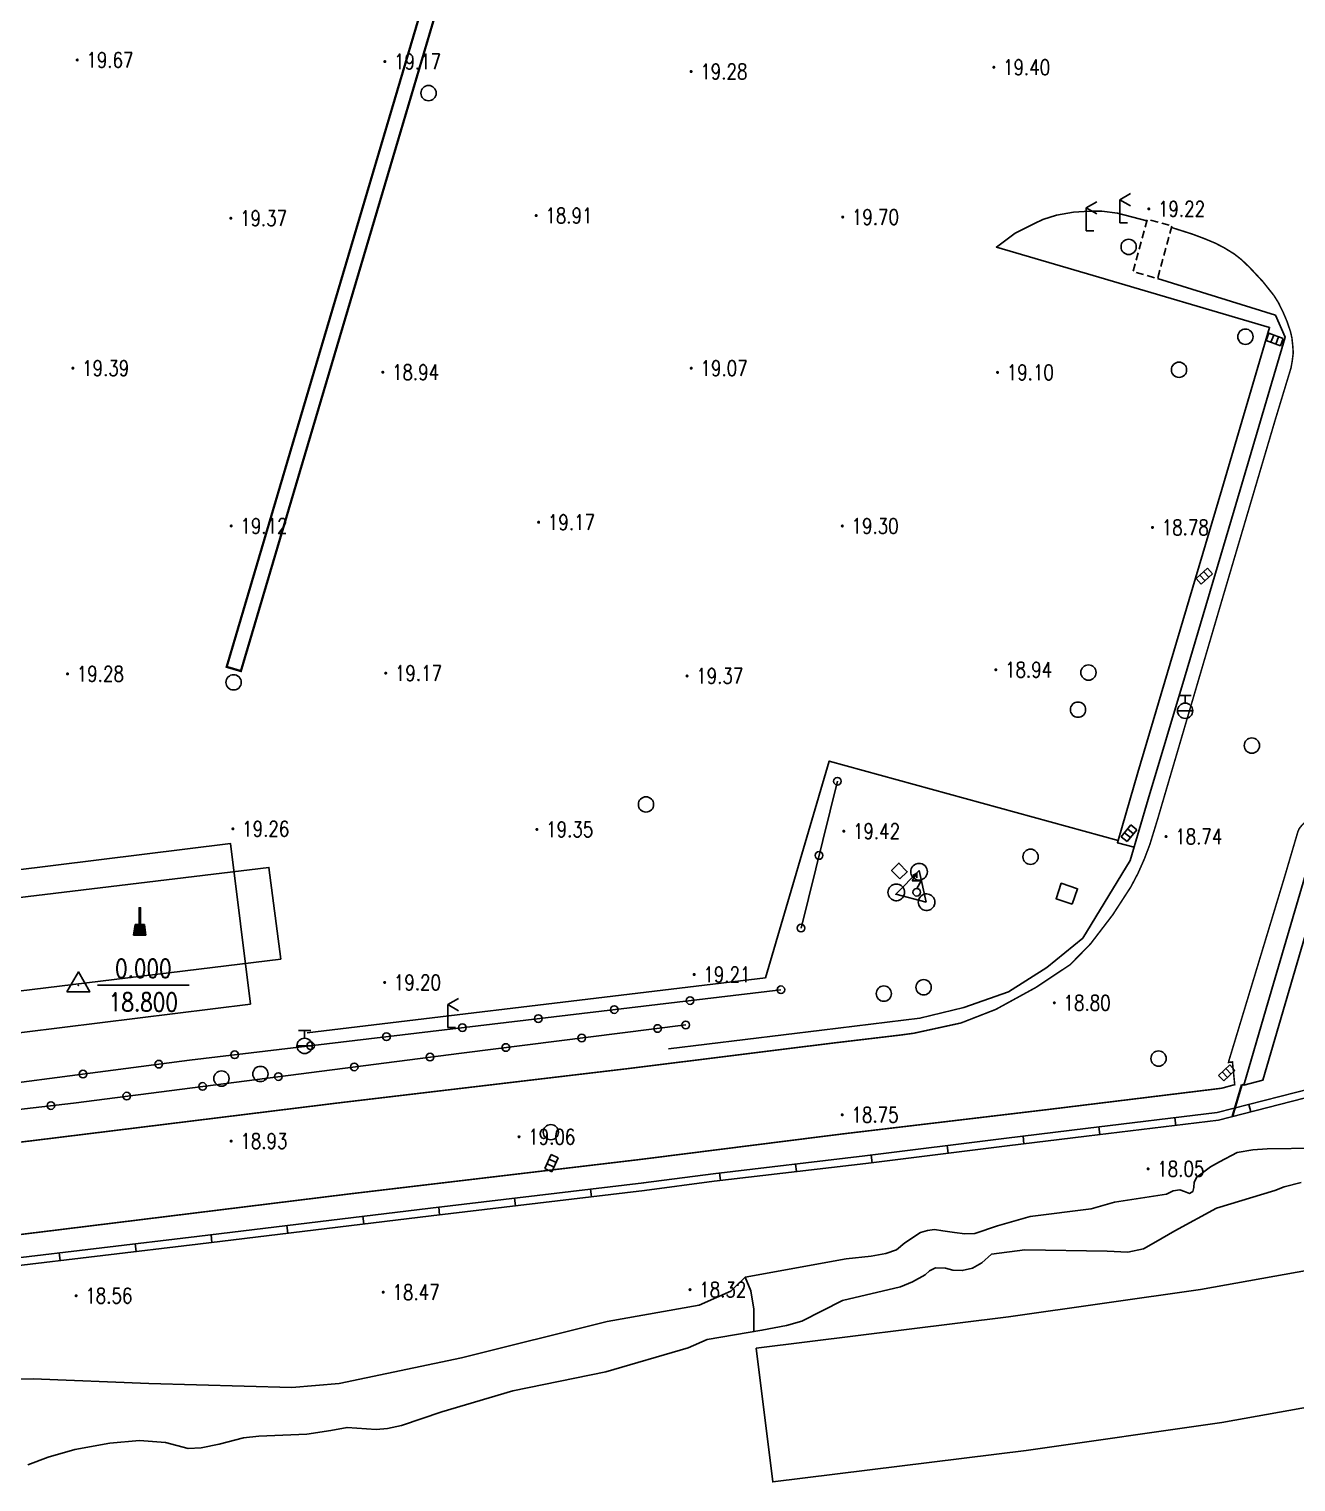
# Model space of a CAD drawing. Extents: x 404846 to 408477, y 3390929 to 3392894.
# Drawn here: x 407888.1 to 407971, y 3391121.9 to 3391216.9 of the extents above; entities that cross this region are included whole.
import ezdxf
from ezdxf.enums import TextEntityAlignment as Align

# ---------------------------------------------------------------- set-up
doc = ezdxf.new("R2010")
doc.units = 0
doc.header["$LTSCALE"] = 0.5
doc.header["$PDSIZE"] = 0.2
doc.linetypes.add('X1', pattern=[5, 4, -1])
doc.linetypes.add('X32', pattern=[1.5, 1, -0.5])
doc.layers.get('0').update_dxf_attribs({"linetype": 'CONTINUOUS'})
doc.layers.add('ASSIST', color=7, linetype='CONTINUOUS', plot=False)
for name, color, linetype in [('DLDW', 11, 'CONTINUOUS'), ('DLSS', 4, 'CONTINUOUS'), ('DMTZ', 3, 'CONTINUOUS'), ('FZTZ', 7, 'CONTINUOUS'), ('GCD', 1, 'CONTINUOUS'), ('GXYZ', 2, 'CONTINUOUS'), ('JMD', 6, 'CONTINUOUS'), ('KZD', 1, 'CONTINUOUS'), ('SXSS', 5, 'CONTINUOUS'), ('ZBTZ', 3, 'CONTINUOUS')]:
    doc.layers.add(name, color=color, linetype=linetype)
doc.styles.add('HZ', font='rs.shx', dxfattribs={"width": 0.8, "bigfont": 'hztxt.shx'})
doc.linetypes.add('10411', pattern='A,2,[150,AAA.SHX,S=1,R=0,X=0,Y=1],2,[151,AAA.SHX,S=1,R=0,X=0,Y=3],1e-11', length=4)
doc.linetypes.add('10421', pattern='A,2,[150,AAA.SHX,S=0.5,R=0,X=0,Y=0.5],1e-11', length=2)
doc.linetypes.add('10422', pattern='A,0.75,[150,AAA.SHX,S=0.5,R=0,X=0,Y=0.5],1.5,[177,AAA.SHX,S=1,R=0,X=0,Y=0.4],0.75', length=3)
doc.linetypes.add('1161', pattern='A,0,[149,AAA.SHX,S=0.15,R=0,X=0,Y=0],-1.6', length=1.6)
doc.linetypes.add('443', pattern='A,5,[169,AAA.SHX,S=0.83,R=0,X=0,Y=0],5', length=10)
doc.linetypes.add('444', pattern='A,4.5,[145,AAA.SHX,S=1,R=0,X=0,Y=1],4.5,-0.5,[146,AAA.SHX,S=1,R=0,X=0,Y=0],-0.5', length=10)

# ---------------------------------------------------------------- blocks, each defined once
blk = doc.blocks.new('*U34')
at = {"linetype": 'Continuous'}
for points in [[(0, 2.5), (0.1, 3.6), (-0.1, 3.6)], [(0, 2.5), (-0.1, 3.6), (-0.1, 1.4)], [(0, 2.5), (-0.1, 1.4), (0.1, 1.4)], [(0, 2.5), (0.1, 1.4), (0.1, 3.6)]]:
    blk.add_solid(points, dxfattribs=at)
blk = doc.blocks.new('*U33')
at = {"linetype": 'Continuous'}
for points in [[(0.1, 0.7), (-0.6, 1.4), (-0.8, 0)], [(0.1, 0.7), (-0.8, 0), (0.8, 0)], [(0.1, 0.7), (0.6, 1.4), (-0.6, 1.4)], [(0.1, 0.7), (0.8, 0), (0.6, 1.4)]]:
    blk.add_solid(points, dxfattribs=at)
blk = doc.blocks.new('gc017')
for p, q in [((1.98, 1.05), (1.78, -0.35)), ((1.98, 1.05), (3.18, 1.05)), ((3.18, 1.05), (3.38, -0.35)), ((1.78, -0.35), (3.38, -0.35))]:
    blk.add_line(p, q)
blk.add_lwpolyline([(2.48, 1.05), (2.68, 1.05), (2.68, 3.25), (2.48, 3.25)], close=True)
at = {"linetype": 'Continuous'}
for name in ['*U34', '*U33']:
    blk.add_blockref(name, (2.58, -0.35), dxfattribs=at)
blk = doc.blocks.new('gc052')
for p, q in [((0, 3), (1.39, 3.8)), ((0, 3), (1.39, 2.2)), ((0, 0), (0, 3)), ((1, 0), (0, 0))]:
    blk.add_line(p, q)
blk = doc.blocks.new('GC200')
at = {"linetype": 'Continuous', "const_width": 0.2, "flags": 128}
blk.add_lwpolyline([(-0.1, 0, 1), (0.1, 0, 1)], format="xyb", close=True, dxfattribs=at)
blk = doc.blocks.new('gc188')
blk.add_circle((0, 0), 1)
blk = doc.blocks.new('gc041')
for p, q in [((-1, 0.5), (1, 0.5)), ((-1, -0.5), (-1, 0.5)), ((-0.33, 0.5), (-0.33, -0.5)), ((0.33, 0.5), (0.33, -0.5)), ((1, 0.5), (1, -0.5)), ((1, -0.5), (-1, -0.5))]:
    blk.add_line(p, q)
blk = doc.blocks.new('gc133')
for p, q in [((-0.8, 2), (0.8, 2)), ((0, 1), (0, 2)), ((-1, 0), (1, 0))]:
    blk.add_line(p, q)
blk.add_circle((0, 0), 1)
blk = doc.blocks.new('gc113')
blk.add_lwpolyline([(-1.5, -0.87), (1.5, -0.87), (0, 1.73)], close=True)
blk.add_point((0, 0))
blk = doc.blocks.new('gc170')
at = {"linetype": 'Continuous'}
blk.add_circle((0, 0), 0.5, dxfattribs=at)
blk = doc.blocks.new('gc132')
at = {"linetype": 'Continuous'}
for points in [[(0, 2.5), (-0.58, 1.5)], [(0, 2.5), (-0.52, 2.2)], [(0, 2.5), (0, 1.9)], [(0.58, 1.5), (-0.58, 1.5)], [(0.58, 1.5), (0, 0.5)]]:
    blk.add_lwpolyline(points, dxfattribs=at)
blk.add_circle((0, 0), 0.5, dxfattribs=at)

msp = doc.modelspace()

# ---------------------------------------------------------------- linework, layer by layer
at = {"layer": 'ASSIST', "linetype": 'Continuous', "flags": 128}
for points, elevation in [([(407941.003, 3391167.714), (407938.622, 3391158.117)], 19.615), ([(407861.86, 3391145.203), (407867.76, 3391145.573), (407878.974, 3391146.9), (407898.637, 3391149.482), (407937.308, 3391154.082)], 19.533), ([(407859.755, 3391143.109), (407862.602, 3391143.335), (407875.578, 3391144.886), (407891.033, 3391146.678), (407916.407, 3391149.942), (407931.085, 3391151.78)], 19.618)]:
    msp.add_lwpolyline(points, dxfattribs=dict(at, elevation=elevation))
at = {"layer": 'DLDW', "linetype": 'Continuous', "elevation": 19.597, "flags": 128}
msp.add_lwpolyline([(407946.803, 3391159.817), (407946.347, 3391161.871), (407944.82, 3391160.327), (407946.803, 3391159.817)], close=True, dxfattribs=at)
at = {"layer": 'DLSS', "linetype": 'Continuous', "const_width": 0.1, "flags": 128}
for points, elevation in [([(407962.857, 3391203.919), (407964.198, 3391203.493), (407964.971, 3391203.205), (407965.708, 3391202.899), (407966.29, 3391202.599), (407966.964, 3391202.183), (407967.425, 3391201.821), (407967.966, 3391201.304), (407968.826, 3391200.384), (407969.546, 3391199.48), (407969.844, 3391199.011), (407970.166, 3391198.348), (407970.413, 3391197.767), (407970.621, 3391197.154), (407970.728, 3391196.718), (407970.788, 3391196.138), (407970.816, 3391195.727), (407970.75, 3391195.201), (407970.673, 3391194.751), (407969.632, 3391191.327), (407966.223, 3391179.791), (407961.944, 3391165.23)], 19.293), ([(407977.178, 3391166.209), (407975.725, 3391166.497), (407975.095, 3391166.552), (407974.618, 3391166.523), (407973.918, 3391166.397), (407973.471, 3391166.31), (407973.112, 3391166.16), (407972.71, 3391165.916), (407972.334, 3391165.675), (407971.862, 3391165.285), (407971.387, 3391164.847), (407971.206, 3391164.617), (407971.114, 3391164.401), (407970.246, 3391161.45), (407966.605, 3391149.437), (407966.585, 3391149.329), (407966.841, 3391149.363), (407966.989, 3391147.878), (407966.136, 3391147.643), (407954.848, 3391146.261), (407941.361, 3391144.659), (407928.052, 3391142.98)], 18.971), ([(407961.944, 3391165.23), (407961.439, 3391163.586), (407961.084, 3391162.648), (407960.671, 3391161.713), (407960.198, 3391160.812), (407959.012, 3391158.984), (407957.558, 3391157.083), (407956.235, 3391155.73), (407954.005, 3391154.245), (407951.37, 3391152.801), (407949.082, 3391151.909), (407945.999, 3391151.239), (407945.154, 3391151.124)], 18.963), ([(407945.154, 3391151.124), (407940.635, 3391150.588), (407927.347, 3391148.932)], 18.983), ([(407927.347, 3391148.932), (407908.445, 3391146.694), (407888.637, 3391144.25), (407879.62, 3391143.15)], 18.995), ([(407928.052, 3391142.98), (407909.165, 3391140.743), (407889.367, 3391138.301), (407880.346, 3391137.2)], 18.995)]:
    msp.add_lwpolyline(points, dxfattribs=dict(at, elevation=elevation))
at = {"layer": 'DMTZ', "linetype": '10421', "flags": 128}
for points, elevation in [([(407975.962, 3391145.029), (407975.621, 3391144.602), (407975.563, 3391144.353), (407975.761, 3391144.002), (407976.06, 3391143.454), (407976.135, 3391143.04), (407975.805, 3391142.712), (407975.162, 3391142.238), (407974.812, 3391142.04), (407974.512, 3391142.197), (407974.3, 3391142.696), (407974.265, 3391143.365), (407974.062, 3391143.697), (407973.569, 3391143.894), (407973.154, 3391143.897), (407972.264, 3391143.731), (407969.104, 3391143.683), (407968.176, 3391143.607), (407967.156, 3391143.436)], 17.871), ([(407967.156, 3391143.436), (407965.996, 3391142.83), (407965.415, 3391142.497), (407964.503, 3391141.835), (407964.334, 3391141.496), (407964.308, 3391141.154), (407964.243, 3391140.886), (407964.021, 3391140.77), (407963.708, 3391140.889), (407963.394, 3391141.008), (407962.959, 3391140.939), (407962.52, 3391140.727), (407959.132, 3391140.203), (407957.606, 3391139.755), (407953.608, 3391139.26), (407951.474, 3391138.652), (407949.992, 3391138.148), (407949.344, 3391138.125), (407948.67, 3391138.213), (407947.901, 3391138.331), (407947.346, 3391138.402), (407946.892, 3391138.339), (407946.439, 3391138.213), (407945.42, 3391137.543), (407944.86, 3391137.08), (407944.166, 3391136.845), (407943.221, 3391136.667), (407941.572, 3391136.484)], 18.133), ([(407941.572, 3391136.484), (407934.968, 3391135.286)], 17.996)]:
    msp.add_lwpolyline(points, dxfattribs=dict(at, elevation=elevation))
at = {"layer": 'DMTZ', "linetype": '10411', "elevation": 18.459, "flags": 128}
msp.add_lwpolyline([(407934.968, 3391135.286), (407934.042, 3391134.379), (407931.959, 3391133.466), (407925.934, 3391132.39), (407916.414, 3391130.007), (407908.421, 3391128.349), (407905.316, 3391128.077), (407895.973, 3391128.346), (407888.404, 3391128.647), (407879.832, 3391128.609), (407878.158, 3391128.546), (407876.408, 3391128.921)], dxfattribs=at)
at = {"layer": 'FZTZ', "linetype": 'Continuous', "flags": 128}
for points, elevation in [([(407884.054, 3391161.508), (407901.32, 3391163.635), (407902.613, 3391153.141), (407885.346, 3391151.015), (407884.054, 3391161.508)], 19.283), ([(407945.092, 3391161.328), (407944.544, 3391161.888), (407945.027, 3391162.361), (407945.575, 3391161.8), (407945.092, 3391161.328)], 20.917), ([(407946.883, 3391161.703), (407946.892, 3391161.797), (407946.884, 3391161.892), (407946.86, 3391161.984), (407946.795, 3391162.11), (407946.734, 3391162.183), (407946.662, 3391162.244), (407946.536, 3391162.311), (407946.445, 3391162.336), (407946.35, 3391162.345), (407946.256, 3391162.337), (407946.12, 3391162.295), (407946.038, 3391162.248), (407945.965, 3391162.187), (407945.903, 3391162.115), (407945.837, 3391161.989), (407945.812, 3391161.898), (407945.803, 3391161.803), (407945.811, 3391161.708), (407945.835, 3391161.617), (407945.9, 3391161.49), (407945.961, 3391161.417), (407946.033, 3391161.356), (407946.115, 3391161.308), (407946.204, 3391161.275), (407946.297, 3391161.258), (407946.392, 3391161.258), (407946.486, 3391161.274), (407946.617, 3391161.327), (407946.695, 3391161.381), (407946.763, 3391161.448), (407946.818, 3391161.526), (407946.873, 3391161.657), (407946.883, 3391161.703)], 19.469), ([(407945.388, 3391160.349), (407945.397, 3391160.444), (407945.389, 3391160.538), (407945.365, 3391160.63), (407945.3, 3391160.757), (407945.239, 3391160.83), (407945.167, 3391160.891), (407945.041, 3391160.957), (407944.949, 3391160.982), (407944.855, 3391160.991), (407944.76, 3391160.983), (407944.625, 3391160.941), (407944.542, 3391160.894), (407944.469, 3391160.834), (407944.408, 3391160.761), (407944.342, 3391160.636), (407944.317, 3391160.544), (407944.308, 3391160.45), (407944.316, 3391160.355), (407944.34, 3391160.263), (407944.405, 3391160.137), (407944.465, 3391160.064), (407944.538, 3391160.002), (407944.62, 3391159.955), (407944.709, 3391159.922), (407944.802, 3391159.905), (407944.897, 3391159.904), (407944.99, 3391159.92), (407945.122, 3391159.974), (407945.2, 3391160.028), (407945.267, 3391160.095), (407945.322, 3391160.172), (407945.377, 3391160.303), (407945.388, 3391160.349)], 19.469), ([(407947.373, 3391159.709), (407947.382, 3391159.804), (407947.374, 3391159.898), (407947.35, 3391159.99), (407947.285, 3391160.117), (407947.225, 3391160.19), (407947.152, 3391160.251), (407947.027, 3391160.317), (407946.935, 3391160.342), (407946.841, 3391160.351), (407946.746, 3391160.343), (407946.61, 3391160.301), (407946.528, 3391160.254), (407946.455, 3391160.194), (407946.393, 3391160.121), (407946.327, 3391159.996), (407946.302, 3391159.904), (407946.293, 3391159.81), (407946.301, 3391159.715), (407946.325, 3391159.623), (407946.39, 3391159.497), (407946.451, 3391159.424), (407946.523, 3391159.362), (407946.605, 3391159.315), (407946.694, 3391159.282), (407946.787, 3391159.265), (407946.882, 3391159.264), (407946.976, 3391159.28), (407947.107, 3391159.334), (407947.185, 3391159.388), (407947.253, 3391159.455), (407947.308, 3391159.532), (407947.363, 3391159.663), (407947.373, 3391159.709)], 19.469), ([(407956.364, 3391159.673), (407955.301, 3391160.035), (407955.644, 3391161.043), (407956.708, 3391160.682), (407956.364, 3391159.673)], 19.191), ([(407935.69, 3391130.653), (407952.193, 3391132.706), (407964.741, 3391134.492), (408001.215, 3391141.024), (408002.769, 3391132.344), (407966.14, 3391125.784), (407953.359, 3391123.965), (407936.779, 3391121.903), (407935.69, 3391130.653)], 16.232)]:
    msp.add_lwpolyline(points, close=True, dxfattribs=dict(at, elevation=elevation))
at = {"layer": 'JMD', "linetype": 'X32', "elevation": 21.585, "flags": 128}
msp.add_lwpolyline([(407962.883, 3391204.012), (407961.937, 3391200.586), (407960.329, 3391201.03), (407961.275, 3391204.456), (407962.883, 3391204.012)], close=True, dxfattribs=at)
at = {"layer": 'JMD', "linetype": '444', "flags": 128}
for points, elevation in [([(407929.945, 3391150.226), (407939.984, 3391151.446), (407946.4, 3391152.22), (407949.282, 3391152.932), (407952.19, 3391153.955), (407954.709, 3391155.545), (407957.046, 3391157.46), (407960.157, 3391162.536), (407961.325, 3391166.553), (407963.696, 3391174.469), (407966.949, 3391185.446), (407970.29, 3391196.754), (407969.655, 3391198.188), (407961.937, 3391200.586)], 21.368), ([(407977.31, 3391165.489), (407976.712, 3391163.427), (407972.538, 3391164.745), (407969.047, 3391152.849), (407967.576, 3391147.852), (407967.458, 3391147.893)], 21.171)]:
    msp.add_lwpolyline(points, dxfattribs=dict(at, elevation=elevation))
at = {"layer": 'JMD', "linetype": '443', "const_width": 0.15, "elevation": 21.112, "flags": 128}
msp.add_lwpolyline([(407967.458, 3391147.893), (407966.843, 3391145.82)], dxfattribs=at)
at = {"layer": 'KZD', "linetype": 'Continuous'}
msp.add_line((407892.608, 3391154.379), (407898.608, 3391154.379), dxfattribs=at)
at = {"layer": 'SXSS', "linetype": 'Continuous'}
for p, q in [((407968.044, 3391146.099), (407967.92, 3391146.583)), ((407958.169, 3391144.618), (407958.109, 3391145.115)), ((407963.133, 3391145.218), (407963.073, 3391145.714)), ((407953.205, 3391144.018), (407953.145, 3391144.514)), ((407943.283, 3391142.772), (407943.22, 3391143.268)), ((407948.244, 3391143.398), (407948.181, 3391143.894)), ((407933.351, 3391141.611), (407933.293, 3391142.107)), ((407938.317, 3391142.189), (407938.259, 3391142.686)), ((407919.951, 3391139.961), (407919.893, 3391140.457)), ((407924.917, 3391140.545), (407924.859, 3391141.041)), ((407910.022, 3391138.773), (407909.961, 3391139.269)), ((407914.985, 3391139.376), (407914.927, 3391139.873)), ((407905.059, 3391138.168), (407904.998, 3391138.664)), ((407895.131, 3391136.967), (407895.072, 3391137.464)), ((407900.096, 3391137.562), (407900.035, 3391138.059)), ((407890.166, 3391136.375), (407890.107, 3391136.872))]:
    msp.add_line(p, q, dxfattribs=at)
at = {"layer": 'SXSS', "linetype": 'X1', "const_width": 0.15, "elevation": 19.419, "flags": 128}
msp.add_lwpolyline([(407914.985, 3391218.79), (407906.15, 3391188.985), (407901.989, 3391174.918), (407901.058, 3391175.193), (407905.22, 3391189.261), (407914.055, 3391219.065)], dxfattribs=at)
at = {"layer": 'SXSS', "linetype": '10422', "flags": 128}
for points, elevation in [([(407928.328, 3391141.45), (407932.872, 3391142.058), (407942.799, 3391143.214), (407952.053, 3391144.382), (407957.239, 3391145.009), (407965.83, 3391146.047), (407973.018, 3391147.89)], 21.15), ([(407875.222, 3391134.981), (407886.674, 3391136.462), (407899.116, 3391137.946), (407914.38, 3391139.808), (407928.336, 3391141.451)], 21.19)]:
    msp.add_lwpolyline(points, dxfattribs=dict(at, elevation=elevation))
at = {"layer": 'SXSS', "color": 7, "linetype": 'Continuous', "flags": 128}
for points, elevation in [([(407928.394, 3391140.954), (407932.934, 3391141.562), (407942.859, 3391142.718), (407952.114, 3391143.886), (407957.299, 3391144.513), (407965.922, 3391145.555), (407973.142, 3391147.406)], 21.15), ([(407875.286, 3391134.485), (407886.736, 3391135.966), (407899.176, 3391137.45), (407914.439, 3391139.312), (407928.394, 3391140.954)], 21.19)]:
    msp.add_lwpolyline(points, dxfattribs=dict(at, elevation=elevation))
at = {"layer": 'SXSS', "linetype": 'Continuous', "flags": 128}
for points, elevation in [([(407971.336, 3391141.474), (407970.233, 3391141.205), (407969.613, 3391140.966)], 15.428), ([(407969.613, 3391140.966), (407965.805, 3391139.805), (407963.082, 3391138.312), (407961.836, 3391137.601), (407961.026, 3391137.149), (407960, 3391136.931), (407958.642, 3391136.983), (407953.271, 3391137.077), (407951.089, 3391136.791), (407950.452, 3391136.239), (407949.849, 3391135.871), (407949.169, 3391135.72), (407948.545, 3391135.746), (407948.074, 3391135.87), (407947.427, 3391135.903), (407947.027, 3391135.713), (407946.745, 3391135.438), (407945.922, 3391134.992), (407945.135, 3391134.657), (407941.346, 3391133.758), (407938.68, 3391132.41), (407937.664, 3391132.122), (407936.061, 3391131.824), (407932.486, 3391131.221), (407931.238, 3391130.666), (407925.868, 3391129.095), (407919.778, 3391127.87)], 16.003), ([(407919.778, 3391127.87), (407915.131, 3391126.481), (407912.488, 3391125.59), (407911.571, 3391125.387), (407910.828, 3391125.325), (407908.938, 3391125.466), (407907.881, 3391125.27), (407906.309, 3391125.024), (407903.154, 3391124.901), (407902.165, 3391124.796), (407900.559, 3391124.372), (407899.387, 3391124.142), (407898.541, 3391124.096), (407897.06, 3391124.487), (407895.352, 3391124.614), (407893.426, 3391124.434), (407891.122, 3391124.023), (407889.385, 3391123.529), (407888.046, 3391123.024)], 15.897)]:
    msp.add_lwpolyline(points, dxfattribs=dict(at, elevation=elevation))
at = {"layer": 'ZBTZ', "linetype": '1161', "flags": 128}
for points, elevation in [([(407961.249, 3391204.36), (407959.329, 3391204.853), (407958.303, 3391204.977), (407957.486, 3391204.992), (407956.44, 3391204.921), (407955.34, 3391204.724), (407954.428, 3391204.438), (407953.897, 3391204.175), (407952.629, 3391203.542), (407951.405, 3391202.635), (407957.731, 3391200.772), (407969.268, 3391197.383), (407966.148, 3391186.787), (407963.184, 3391176.817), (407960.662, 3391168.283), (407959.355, 3391163.849), (407940.467, 3391169.031), (407936.306, 3391154.872)], 19.298), ([(407973.575, 3391164.418), (407968.823, 3391148.17), (407967.576, 3391147.852)], 19.077), ([(407959.355, 3391163.849), (407959.314, 3391163.689), (407960.408, 3391163.4)], 19.116), ([(407936.306, 3391154.872), (407930.666, 3391154.195)], 19.146), ([(407930.666, 3391154.195), (407906.319, 3391151.272)], 19.181), ([(407934.968, 3391135.286), (407935.35, 3391134.392), (407935.545, 3391133.191), (407935.537, 3391131.736)], 16.786)]:
    msp.add_lwpolyline(points, dxfattribs=dict(at, elevation=elevation))
at = {"layer": 'ZBTZ', "linetype": '1161', "elevation": 19.238, "flags": 128}
msp.add_lwpolyline([(407904.611, 3391156.078), (407878.3, 3391152.87), (407877.573, 3391158.925), (407903.827, 3391162.076), (407904.611, 3391156.078)], close=True, dxfattribs=at)

# ---------------------------------------------------------------- block references
at = {"layer": 'DLDW', "linetype": 'Continuous', "xscale": 0.5, "yscale": 0.5}
for name, p in [('gc132', (407946.193, 3391160.458)), ('gc017', (407894.085, 3391157.823, 19.238))]:
    msp.add_blockref(name, p, dxfattribs=at)
at = {"layer": 'DLSS', "linetype": 'Continuous', "xscale": 0.5, "yscale": 0.5}
for p in [(407959.479, 3391204.232, 19.534), (407957.283, 3391203.707, 19.534), (407915.534, 3391151.615, 19.458)]:
    msp.add_blockref('gc052', p, dxfattribs=at)
at = {"layer": 'GCD', "linetype": 'Continuous'}
ref = msp.add_blockref('GC200', (407891.283, 3391214.87, 19.669), dxfattribs=dict(at, xscale=0.5, yscale=0.5, zscale=0.5))
ref.add_attrib('height', '19.67', dxfattribs={"linetype": 'Continuous', "height": 1, "style": 'HZ', "width": 0.8}).set_placement((407891.883, 3391214.87, 19.669), align=Align.MIDDLE_LEFT)
ref = msp.add_blockref('GC200', (407911.404, 3391214.766, 19.166), dxfattribs=dict(at, xscale=0.5, yscale=0.5, zscale=0.5))
ref.add_attrib('height', '19.17', dxfattribs={"linetype": 'Continuous', "height": 1, "style": 'HZ', "width": 0.8}).set_placement((407912.004, 3391214.766, 19.166), align=Align.MIDDLE_LEFT)
ref = msp.add_blockref('GC200', (407931.434, 3391214.115, 19.28), dxfattribs=dict(at, xscale=0.5, yscale=0.5, zscale=0.5))
ref.add_attrib('height', '19.28', dxfattribs={"linetype": 'Continuous', "height": 1, "style": 'HZ', "width": 0.8}).set_placement((407932.034, 3391214.115, 19.28), align=Align.MIDDLE_LEFT)
ref = msp.add_blockref('GC200', (407951.236, 3391214.392, 19.4), dxfattribs=dict(at, xscale=0.5, yscale=0.5, zscale=0.5))
ref.add_attrib('height', '19.40', dxfattribs={"linetype": 'Continuous', "height": 1, "style": 'HZ', "width": 0.8}).set_placement((407951.836, 3391214.392, 19.4), align=Align.MIDDLE_LEFT)
ref = msp.add_blockref('GC200', (407901.332, 3391204.522, 19.371), dxfattribs=dict(at, xscale=0.5, yscale=0.5, zscale=0.5))
ref.add_attrib('height', '19.37', dxfattribs={"linetype": 'Continuous', "height": 1, "style": 'HZ', "width": 0.8}).set_placement((407901.932, 3391204.522, 19.371), align=Align.MIDDLE_LEFT)
ref = msp.add_blockref('GC200', (407921.301, 3391204.697, 18.914), dxfattribs=dict(at, xscale=0.5, yscale=0.5, zscale=0.5))
ref.add_attrib('height', '18.91', dxfattribs={"linetype": 'Continuous', "height": 1, "style": 'HZ', "width": 0.8}).set_placement((407921.901, 3391204.697, 18.914), align=Align.MIDDLE_LEFT)
ref = msp.add_blockref('GC200', (407941.349, 3391204.601, 19.7), dxfattribs=dict(at, xscale=0.5, yscale=0.5, zscale=0.5))
ref.add_attrib('height', '19.70', dxfattribs={"linetype": 'Continuous', "height": 1, "style": 'HZ', "width": 0.8}).set_placement((407941.949, 3391204.601, 19.7), align=Align.MIDDLE_LEFT)
ref = msp.add_blockref('GC200', (407961.367, 3391205.134, 19.22), dxfattribs=dict(at, xscale=0.5, yscale=0.5, zscale=0.5))
ref.add_attrib('height', '19.22', dxfattribs={"linetype": 'Continuous', "height": 1, "style": 'HZ', "width": 0.8}).set_placement((407961.967, 3391205.134, 19.22), align=Align.MIDDLE_LEFT)
ref = msp.add_blockref('GC200', (407891.002, 3391194.722, 19.394), dxfattribs=dict(at, xscale=0.5, yscale=0.5, zscale=0.5))
ref.add_attrib('height', '19.39', dxfattribs={"linetype": 'Continuous', "height": 1, "style": 'HZ', "width": 0.8}).set_placement((407891.602, 3391194.722, 19.394), align=Align.MIDDLE_LEFT)
ref = msp.add_blockref('GC200', (407911.27, 3391194.454, 18.937), dxfattribs=dict(at, xscale=0.5, yscale=0.5, zscale=0.5))
ref.add_attrib('height', '18.94', dxfattribs={"linetype": 'Continuous', "height": 1, "style": 'HZ', "width": 0.8}).set_placement((407911.87, 3391194.454, 18.937), align=Align.MIDDLE_LEFT)
ref = msp.add_blockref('GC200', (407931.445, 3391194.718, 19.074), dxfattribs=dict(at, xscale=0.5, yscale=0.5, zscale=0.5))
ref.add_attrib('height', '19.07', dxfattribs={"linetype": 'Continuous', "height": 1, "style": 'HZ', "width": 0.8}).set_placement((407932.045, 3391194.718, 19.074), align=Align.MIDDLE_LEFT)
ref = msp.add_blockref('GC200', (407951.476, 3391194.448, 19.1), dxfattribs=dict(at, xscale=0.5, yscale=0.5, zscale=0.5))
ref.add_attrib('height', '19.10', dxfattribs={"linetype": 'Continuous', "height": 1, "style": 'HZ', "width": 0.8}).set_placement((407952.076, 3391194.448, 19.1), align=Align.MIDDLE_LEFT)
ref = msp.add_blockref('GC200', (407901.355, 3391184.404, 19.12), dxfattribs=dict(at, xscale=0.5, yscale=0.5, zscale=0.5))
ref.add_attrib('height', '19.12', dxfattribs={"linetype": 'Continuous', "height": 1, "style": 'HZ', "width": 0.8}).set_placement((407901.955, 3391184.404, 19.12), align=Align.MIDDLE_LEFT)
ref = msp.add_blockref('GC200', (407921.462, 3391184.647, 19.166), dxfattribs=dict(at, xscale=0.5, yscale=0.5, zscale=0.5))
ref.add_attrib('height', '19.17', dxfattribs={"linetype": 'Continuous', "height": 1, "style": 'HZ', "width": 0.8}).set_placement((407922.062, 3391184.647, 19.166), align=Align.MIDDLE_LEFT)
ref = msp.add_blockref('GC200', (407941.322, 3391184.402, 19.3), dxfattribs=dict(at, xscale=0.5, yscale=0.5, zscale=0.5))
ref.add_attrib('height', '19.30', dxfattribs={"linetype": 'Continuous', "height": 1, "style": 'HZ', "width": 0.8}).set_placement((407941.922, 3391184.402, 19.3), align=Align.MIDDLE_LEFT)
ref = msp.add_blockref('GC200', (407961.61, 3391184.309, 18.78), dxfattribs=dict(at, xscale=0.5, yscale=0.5, zscale=0.5))
ref.add_attrib('height', '18.78', dxfattribs={"linetype": 'Continuous', "height": 1, "style": 'HZ', "width": 0.8}).set_placement((407962.21, 3391184.309, 18.78), align=Align.MIDDLE_LEFT)
ref = msp.add_blockref('GC200', (407951.365, 3391175.007, 18.94), dxfattribs=dict(at, xscale=0.5, yscale=0.5, zscale=0.5))
ref.add_attrib('height', '18.94', dxfattribs={"linetype": 'Continuous', "height": 1, "style": 'HZ', "width": 0.8}).set_placement((407951.965, 3391175.007, 18.94), align=Align.MIDDLE_LEFT)
ref = msp.add_blockref('GC200', (407890.653, 3391174.732, 19.28), dxfattribs=dict(at, xscale=0.5, yscale=0.5, zscale=0.5))
ref.add_attrib('height', '19.28', dxfattribs={"linetype": 'Continuous', "height": 1, "style": 'HZ', "width": 0.8}).set_placement((407891.253, 3391174.732, 19.28), align=Align.MIDDLE_LEFT)
ref = msp.add_blockref('GC200', (407911.459, 3391174.783, 19.166), dxfattribs=dict(at, xscale=0.5, yscale=0.5, zscale=0.5))
ref.add_attrib('height', '19.17', dxfattribs={"linetype": 'Continuous', "height": 1, "style": 'HZ', "width": 0.8}).set_placement((407912.059, 3391174.783, 19.166), align=Align.MIDDLE_LEFT)
ref = msp.add_blockref('GC200', (407931.168, 3391174.597, 19.371), dxfattribs=dict(at, xscale=0.5, yscale=0.5, zscale=0.5))
ref.add_attrib('height', '19.37', dxfattribs={"linetype": 'Continuous', "height": 1, "style": 'HZ', "width": 0.8}).set_placement((407931.768, 3391174.597, 19.371), align=Align.MIDDLE_LEFT)
ref = msp.add_blockref('GC200', (407901.469, 3391164.604, 19.257), dxfattribs=dict(at, xscale=0.5, yscale=0.5, zscale=0.5))
ref.add_attrib('height', '19.26', dxfattribs={"linetype": 'Continuous', "height": 1, "style": 'HZ', "width": 0.8}).set_placement((407902.069, 3391164.604, 19.257), align=Align.MIDDLE_LEFT)
ref = msp.add_blockref('GC200', (407921.35, 3391164.566, 19.349), dxfattribs=dict(at, xscale=0.5, yscale=0.5, zscale=0.5))
ref.add_attrib('height', '19.35', dxfattribs={"linetype": 'Continuous', "height": 1, "style": 'HZ', "width": 0.8}).set_placement((407921.95, 3391164.566, 19.349), align=Align.MIDDLE_LEFT)
ref = msp.add_blockref('GC200', (407941.419, 3391164.447, 19.417), dxfattribs=dict(at, xscale=0.5, yscale=0.5, zscale=0.5))
ref.add_attrib('height', '19.42', dxfattribs={"linetype": 'Continuous', "height": 1, "style": 'HZ', "width": 0.8}).set_placement((407942.019, 3391164.447, 19.417), align=Align.MIDDLE_LEFT)
ref = msp.add_blockref('GC200', (407962.495, 3391164.099, 18.74), dxfattribs=dict(at, xscale=0.5, yscale=0.5, zscale=0.5))
ref.add_attrib('height', '18.74', dxfattribs={"linetype": 'Continuous', "height": 1, "style": 'HZ', "width": 0.8}).set_placement((407963.095, 3391164.099, 18.74), align=Align.MIDDLE_LEFT)
ref = msp.add_blockref('GC200', (407931.636, 3391155.081, 19.211), dxfattribs=dict(at, xscale=0.5, yscale=0.5, zscale=0.5))
ref.add_attrib('height', '19.21', dxfattribs={"linetype": 'Continuous', "height": 1, "style": 'HZ', "width": 0.8}).set_placement((407932.236, 3391155.081, 19.211), align=Align.MIDDLE_LEFT)
ref = msp.add_blockref('GC200', (407911.392, 3391154.559, 19.2), dxfattribs=dict(at, xscale=0.5, yscale=0.5, zscale=0.5))
ref.add_attrib('height', '19.20', dxfattribs={"linetype": 'Continuous', "height": 1, "style": 'HZ', "width": 0.8}).set_placement((407911.992, 3391154.559, 19.2), align=Align.MIDDLE_LEFT)
ref = msp.add_blockref('GC200', (407955.19, 3391153.227, 18.8), dxfattribs=dict(at, xscale=0.5, yscale=0.5, zscale=0.5))
ref.add_attrib('height', '18.80', dxfattribs={"linetype": 'Continuous', "height": 1, "style": 'HZ', "width": 0.8}).set_placement((407955.79, 3391153.227, 18.8), align=Align.MIDDLE_LEFT)
ref = msp.add_blockref('GC200', (407941.32, 3391145.907, 18.75), dxfattribs=dict(at, xscale=0.5, yscale=0.5, zscale=0.5))
ref.add_attrib('height', '18.75', dxfattribs={"linetype": 'Continuous', "height": 1, "style": 'HZ', "width": 0.8}).set_placement((407941.92, 3391145.907, 18.75), align=Align.MIDDLE_LEFT)
ref = msp.add_blockref('GC200', (407920.179, 3391144.469, 19.06), dxfattribs=dict(at, xscale=0.5, yscale=0.5, zscale=0.5))
ref.add_attrib('height', '19.06', dxfattribs={"linetype": 'Continuous', "height": 1, "style": 'HZ', "width": 0.8}).set_placement((407920.779, 3391144.469, 19.06), align=Align.MIDDLE_LEFT)
ref = msp.add_blockref('GC200', (407901.35, 3391144.19, 18.928), dxfattribs=dict(at, xscale=0.5, yscale=0.5, zscale=0.5))
ref.add_attrib('height', '18.93', dxfattribs={"linetype": 'Continuous', "height": 1, "style": 'HZ', "width": 0.8}).set_placement((407901.95, 3391144.19, 18.928), align=Align.MIDDLE_LEFT)
ref = msp.add_blockref('GC200', (407961.32, 3391142.371, 18.046), dxfattribs=dict(at, xscale=0.5, yscale=0.5, zscale=0.5))
ref.add_attrib('height', '18.05', dxfattribs={"linetype": 'Continuous', "height": 1, "style": 'HZ', "width": 0.8}).set_placement((407961.92, 3391142.371, 18.046), align=Align.MIDDLE_LEFT)
ref = msp.add_blockref('GC200', (407891.21, 3391134.078, 18.56), dxfattribs=dict(at, xscale=0.5, yscale=0.5, zscale=0.5))
ref.add_attrib('height', '18.56', dxfattribs={"linetype": 'Continuous', "height": 1, "style": 'HZ', "width": 0.8}).set_placement((407891.81, 3391134.078, 18.56), align=Align.MIDDLE_LEFT)
ref = msp.add_blockref('GC200', (407911.301, 3391134.308, 18.467), dxfattribs=dict(at, xscale=0.5, yscale=0.5, zscale=0.5))
ref.add_attrib('height', '18.47', dxfattribs={"linetype": 'Continuous', "height": 1, "style": 'HZ', "width": 0.8}).set_placement((407911.901, 3391134.308, 18.467), align=Align.MIDDLE_LEFT)
ref = msp.add_blockref('GC200', (407931.363, 3391134.473, 18.32), dxfattribs=dict(at, xscale=0.5, yscale=0.5, zscale=0.5))
ref.add_attrib('height', '18.32', dxfattribs={"linetype": 'Continuous', "height": 1, "style": 'HZ', "width": 0.8}).set_placement((407931.963, 3391134.473, 18.32), align=Align.MIDDLE_LEFT)
at = {"layer": 'GXYZ', "linetype": 'Continuous', "xscale": 0.5, "yscale": 0.5}
for name, p in [('gc188', (407914.262, 3391212.704, 19.03)), ('gc188', (407960.051, 3391202.654, 19.409)), ('gc188', (407967.686, 3391196.779, 19.249)), ('gc188', (407963.345, 3391194.615, 19.249)), ('gc188', (407957.424, 3391174.824, 19.249)), ('gc188', (407901.514, 3391174.181, 18.91)), ('gc188', (407956.739, 3391172.395, 19.185)), ('gc133', (407963.746, 3391172.323, 19.185)), ('gc188', (407968.11, 3391170.045, 18.964)), ('gc188', (407928.484, 3391166.199, 19.179)), ('gc188', (407953.635, 3391162.774, 19.185)), ('gc188', (407946.643, 3391154.242, 19.002)), ('gc188', (407944.039, 3391153.828, 19.002)), ('gc133', (407906.158, 3391150.41, 19.458)), ('gc188', (407962.008, 3391149.585, 19.004)), ('gc188', (407900.718, 3391148.279, 19.57)), ('gc188', (407903.264, 3391148.575, 19.59)), ('gc188', (407922.26, 3391144.771, 18.815))]:
    msp.add_blockref(name, p, dxfattribs=at)
for p, rotation in [((407969.603, 3391196.593, 19.577), 159.5092512111063), ((407964.997, 3391181.125, 19.457), 222.3054255574445), ((407960.073, 3391164.314, 19.297), 230.5560178073277), ((407966.464, 3391148.643, 18.803), 42.81257484525561), ((407922.311, 3391142.743, 18.75), 65.65034600268861)]:
    msp.add_blockref('gc041', p, dxfattribs=dict(at, rotation=rotation))
at = {"layer": 'KZD', "linetype": 'Continuous', "xscale": 0.5, "yscale": 0.5}
msp.add_blockref('gc113', (407891.358, 3391154.379, 18.8), dxfattribs=at)
at = {"layer": 'ZBTZ', "linetype": 'Continuous', "xscale": 0.5, "yscale": 0.5}
for p, rotation in [((407941.003, 3391167.714), 256.066348879845), ((407939.799, 3391162.861), 256.066348879845), ((407938.622, 3391158.117), 256.066348879845), ((407931.371, 3391153.376), 6.783583035687684), ((407937.308, 3391154.082), 6.783583035687684), ((407926.406, 3391152.785), 6.783583035687684), ((407916.476, 3391151.604), 6.783583035687684), ((407921.441, 3391152.195), 6.783583035687684), ((407929.241, 3391151.549), 7.137507253278622), ((407931.085, 3391151.78), 7.137507253278622), ((407906.546, 3391150.423), 6.783583035687684), ((407911.511, 3391151.013), 6.783583035687684), ((407924.28, 3391150.928), 7.137507253278622), ((407901.581, 3391149.832), 6.783583035687684), ((407914.358, 3391149.678), 7.330024226567828), ((407919.318, 3391150.307), 7.137507253278622), ((407891.661, 3391148.566), 7.480857245046209), ((407896.619, 3391149.217), 7.480857245046209), ((407909.399, 3391149.04), 7.330024226567828), ((407899.481, 3391147.765), 7.330024226567828), ((407904.44, 3391148.403), 7.330024226567828), ((407894.521, 3391147.127), 7.330024226567828), ((407889.56, 3391146.507), 6.613884608050931)]:
    msp.add_blockref('gc170', p, dxfattribs=dict(at, rotation=rotation))

# ---------------------------------------------------------------- texts
at = {"layer": 'KZD', "linetype": 'Continuous', "style": 'HZ', "width": 0.8}
for s, p in [('0.000', (407895.608, 3391155.479)), ('18.800', (407895.608, 3391153.279))]:
    msp.add_text(s, height=1.2, dxfattribs=at).set_placement(p, align=Align.MIDDLE)

doc.saveas('drawing.dxf')
